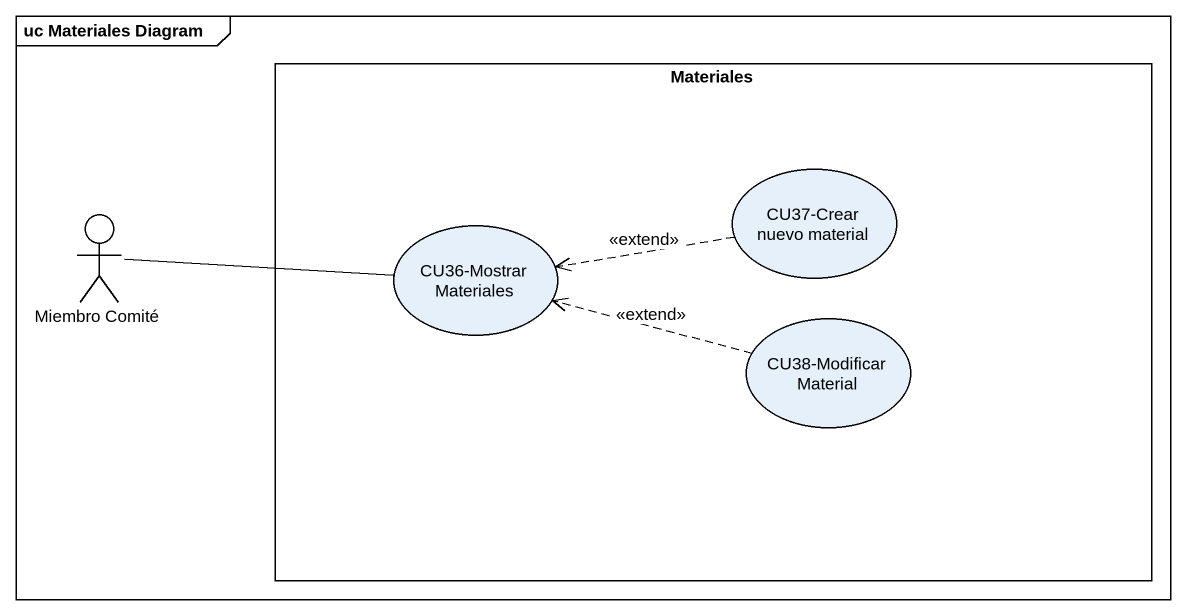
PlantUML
@startuml
mainframe uc Materiales Diagram
rectangle Materiales {
  usecase "CU37-Crear nuevo material" as CU37_Crear_nuevo_material
  usecase "CU36-Mostrar Materiales" as CU36_Mostrar_Materiales
  usecase "CU38-Modificar Material" as CU38_Modificar_Material
}
actor "Miembro Comité" as Miembro_Comité
CU37_Crear_nuevo_material .left.> CU36_Mostrar_Materiales : <<extend>>
CU36_Mostrar_Materiales -left- Miembro_Comité
CU38_Modificar_Material .left.> CU36_Mostrar_Materiales : <<extend>>
@enduml
